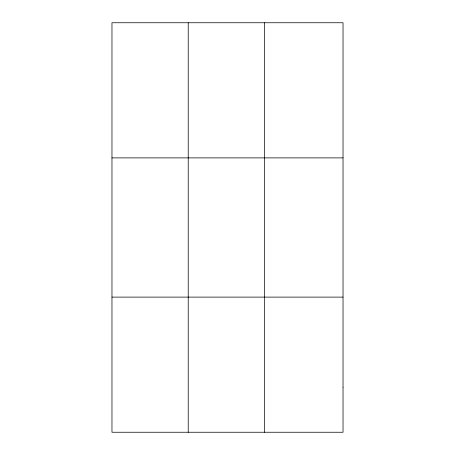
<?xml version="1.0" encoding="UTF-8"?>
<svg xmlns="http://www.w3.org/2000/svg" width="455" height="455" viewBox="0 0 455 455"><rect width="100%" height="100%" fill="white"/><g stroke="black" fill="none" stroke-linecap="round" stroke-linejoin="round"><path stroke-width="0.68" d="M188.222 22.75L188.222 432.25M264.469 22.75L264.469 432.25M111.97 157.885L343.03 157.885M111.97 297.115L343.03 297.115M343.03 387.205L343.03 432.25L111.97 432.25L111.97 22.75L343.03 22.75L343.03 387.205"/></g></svg>
